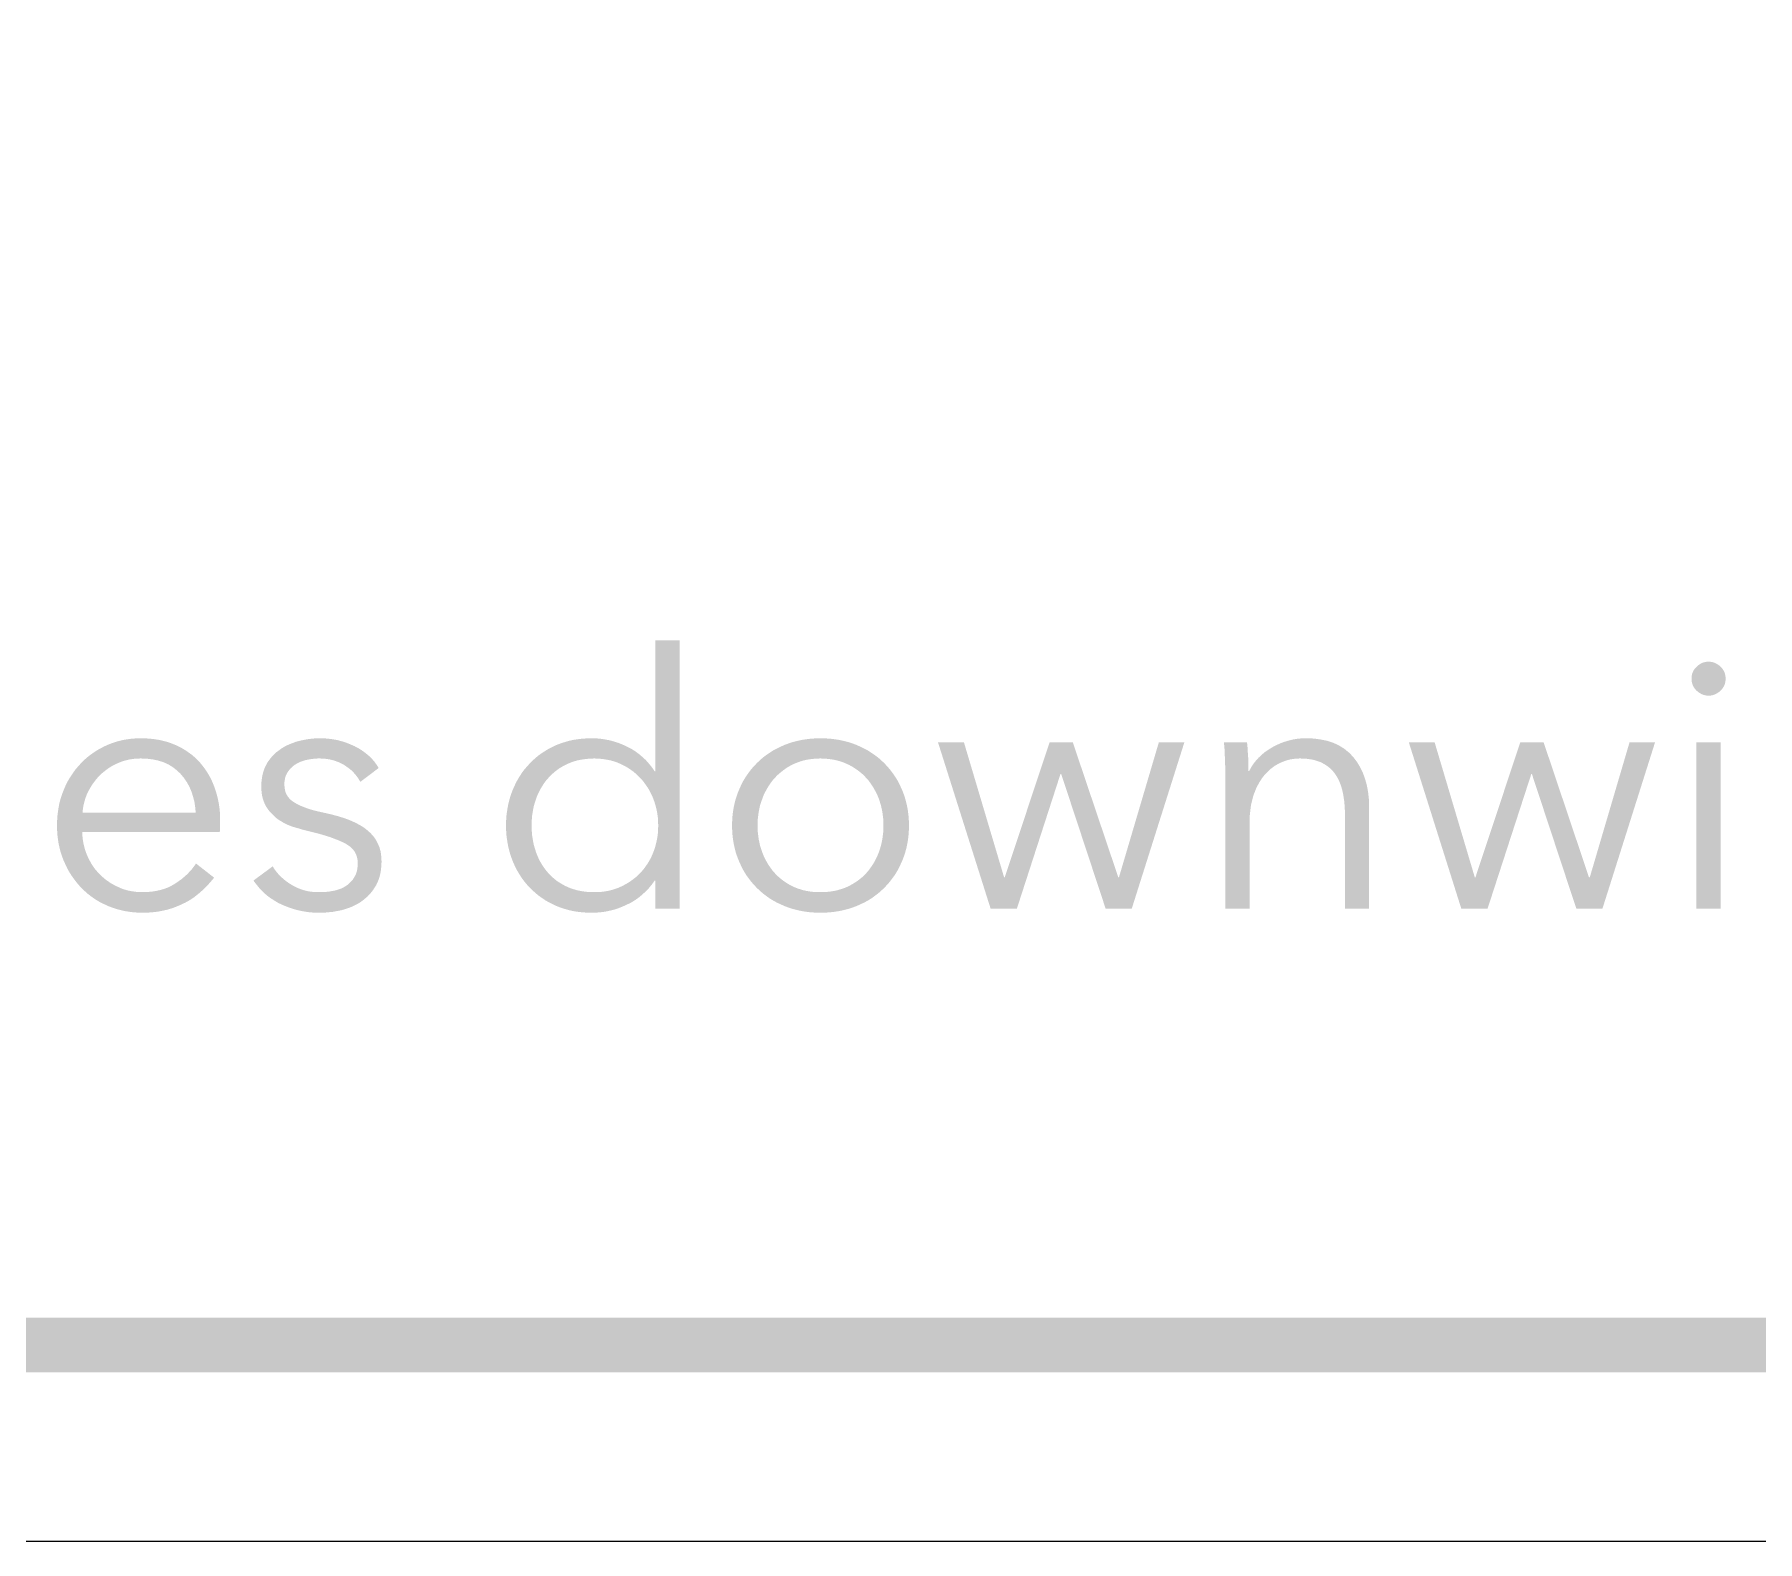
# Model space of a CAD drawing. Header units: millimetres. Extents: x 4 to 66.9, y 4 to 45.8.
# Drawn here: x 39.02 to 51.65, y 3.96 to 15.01 of the extents above; entities that cross this region are included whole.
import ezdxf

# ---------------------------------------------------------------- set-up
doc = ezdxf.new("R2010")
doc.units = ezdxf.units.MM
doc.layers.add('CUT', color=1, linetype='Continuous')
doc.layers.add('RASTER', color=7, linetype='Continuous')

msp = doc.modelspace()

# ---------------------------------------------------------------- hatches: boundary and pattern name
at = {"layer": 'RASTER'}
h = msp.add_hatch(color=7, dxfattribs=at)
h.paths.add_polyline_path([(5.2, 42.4), (5.234, 42.916), (5.337, 43.363), (5.509, 43.741), (5.75, 44.05), (6.059, 44.291), (6.438, 44.463), (6.884, 44.566), (7.4, 44.6), (63.489, 44.6), (64.005, 44.566), (64.452, 44.463), (64.83, 44.291), (65.139, 44.05), (65.38, 43.741), (65.552, 43.363), (65.655, 42.916), (65.689, 42.4), (65.689, 7.4), (65.655, 6.884), (65.552, 6.438), (65.38, 6.059), (65.139, 5.75), (64.83, 5.509), (64.452, 5.338), (64.005, 5.234), (63.489, 5.2), (7.4, 5.2), (6.884, 5.234), (6.438, 5.337), (6.059, 5.509), (5.75, 5.75), (5.509, 6.059), (5.337, 6.438), (5.234, 6.884), (5.2, 7.4)])
h.paths.add_polyline_path([(5.6, 42.4), (5.6, 7.4), (5.628, 6.978), (5.712, 6.612), (5.853, 6.303), (6.05, 6.05), (6.303, 5.853), (6.612, 5.713), (6.978, 5.628), (7.4, 5.6), (63.489, 5.6), (63.911, 5.628), (64.277, 5.712), (64.586, 5.853), (64.839, 6.05), (65.036, 6.303), (65.177, 6.612), (65.261, 6.978), (65.289, 7.4), (65.289, 42.4), (65.261, 42.822), (65.177, 43.188), (65.036, 43.497), (64.839, 43.75), (64.586, 43.947), (64.277, 44.088), (63.911, 44.172), (63.489, 44.2), (7.4, 44.2), (6.978, 44.172), (6.612, 44.088), (6.303, 43.947), (6.05, 43.75), (5.853, 43.497), (5.712, 43.188), (5.628, 42.822), (5.6, 42.4)], flags=0)
h = msp.add_hatch(color=7, dxfattribs=at)
h.paths.add_polyline_path([(43.567, 8.805), (43.547, 8.777), (43.525, 8.75), (43.502, 8.726), (43.477, 8.703), (43.451, 8.681), (43.424, 8.662), (43.395, 8.644), (43.364, 8.629), (43.333, 8.615), (43.301, 8.602), (43.27, 8.592), (43.237, 8.584), (43.205, 8.577), (43.173, 8.573), (43.14, 8.57), (43.107, 8.569), (43.071, 8.57), (43.037, 8.572), (43.003, 8.576), (42.971, 8.581), (42.939, 8.588), (42.908, 8.597), (42.877, 8.607), (42.848, 8.618), (42.82, 8.631), (42.792, 8.645), (42.766, 8.66), (42.741, 8.677), (42.717, 8.694), (42.694, 8.713), (42.672, 8.733), (42.651, 8.753), (42.631, 8.775), (42.612, 8.798), (42.594, 8.822), (42.578, 8.847), (42.562, 8.873), (42.548, 8.9), (42.535, 8.927), (42.523, 8.956), (42.512, 8.986), (42.503, 9.016), (42.495, 9.047), (42.489, 9.078), (42.484, 9.11), (42.48, 9.142), (42.478, 9.175), (42.478, 9.208), (42.478, 9.242), (42.48, 9.275), (42.484, 9.307), (42.489, 9.339), (42.495, 9.37), (42.503, 9.401), (42.512, 9.431), (42.523, 9.461), (42.535, 9.489), (42.548, 9.517), (42.562, 9.544), (42.578, 9.57), (42.594, 9.595), (42.612, 9.619), (42.631, 9.641), (42.651, 9.663), (42.672, 9.684), (42.694, 9.704), (42.717, 9.723), (42.741, 9.74), (42.766, 9.756), (42.792, 9.772), (42.82, 9.786), (42.848, 9.799), (42.877, 9.81), (42.908, 9.82), (42.939, 9.829), (42.971, 9.836), (43.003, 9.841), (43.037, 9.845), (43.071, 9.847), (43.107, 9.848), (43.14, 9.847), (43.173, 9.844), (43.205, 9.839), (43.237, 9.833), (43.27, 9.824), (43.301, 9.814), (43.333, 9.801), (43.364, 9.787), (43.395, 9.771), (43.424, 9.753), (43.451, 9.733), (43.477, 9.711), (43.502, 9.688), (43.525, 9.662), (43.547, 9.635), (43.567, 9.606), (43.572, 9.606), (43.572, 10.566), (43.749, 10.566), (43.749, 8.6), (43.572, 8.6), (43.572, 8.805)])
h.paths.add_polyline_path([(42.665, 9.208), (42.665, 9.183), (42.667, 9.158), (42.669, 9.134), (42.673, 9.11), (42.677, 9.086), (42.682, 9.063), (42.689, 9.04), (42.696, 9.017), (42.704, 8.995), (42.713, 8.974), (42.723, 8.953), (42.734, 8.933), (42.746, 8.914), (42.758, 8.896), (42.772, 8.878), (42.786, 8.861), (42.801, 8.845), (42.817, 8.83), (42.833, 8.816), (42.851, 8.802), (42.869, 8.79), (42.889, 8.778), (42.909, 8.767), (42.93, 8.757), (42.952, 8.748), (42.974, 8.741), (42.998, 8.734), (43.022, 8.729), (43.046, 8.725), (43.072, 8.722), (43.098, 8.72), (43.125, 8.72), (43.15, 8.72), (43.175, 8.722), (43.199, 8.725), (43.223, 8.729), (43.246, 8.734), (43.268, 8.741), (43.291, 8.748), (43.312, 8.757), (43.333, 8.767), (43.354, 8.778), (43.373, 8.789), (43.392, 8.802), (43.41, 8.815), (43.428, 8.829), (43.444, 8.844), (43.46, 8.86), (43.476, 8.877), (43.49, 8.894), (43.503, 8.912), (43.516, 8.931), (43.528, 8.951), (43.539, 8.971), (43.549, 8.993), (43.558, 9.015), (43.566, 9.037), (43.573, 9.06), (43.579, 9.084), (43.584, 9.108), (43.588, 9.132), (43.591, 9.157), (43.592, 9.183), (43.593, 9.208), (43.592, 9.234), (43.591, 9.26), (43.588, 9.284), (43.584, 9.309), (43.579, 9.333), (43.573, 9.356), (43.566, 9.379), (43.558, 9.402), (43.549, 9.424), (43.539, 9.445), (43.528, 9.466), (43.516, 9.486), (43.503, 9.505), (43.49, 9.523), (43.476, 9.541), (43.46, 9.558), (43.444, 9.574), (43.428, 9.589), (43.41, 9.604), (43.392, 9.617), (43.373, 9.63), (43.354, 9.641), (43.333, 9.652), (43.312, 9.662), (43.291, 9.671), (43.268, 9.679), (43.246, 9.685), (43.223, 9.69), (43.199, 9.694), (43.175, 9.697), (43.15, 9.699), (43.125, 9.7), (43.098, 9.699), (43.072, 9.697), (43.046, 9.694), (43.022, 9.69), (42.998, 9.685), (42.974, 9.678), (42.952, 9.67), (42.93, 9.661), (42.909, 9.651), (42.889, 9.64), (42.869, 9.628), (42.851, 9.615), (42.833, 9.601), (42.817, 9.587), (42.801, 9.572), (42.786, 9.555), (42.772, 9.539), (42.758, 9.521), (42.746, 9.502), (42.734, 9.483), (42.723, 9.463), (42.713, 9.443), (42.704, 9.422), (42.696, 9.399), (42.689, 9.377), (42.682, 9.354), (42.677, 9.331), (42.673, 9.307), (42.669, 9.283), (42.667, 9.258), (42.665, 9.234), (42.665, 9.208)], flags=0)
h = msp.add_hatch(color=7, dxfattribs=at)
h.paths.add_polyline_path([(51.38, 8.6), (51.203, 8.6), (51.203, 9.817), (51.38, 9.817)])
h.paths.add_polyline_path([(51.416, 10.285), (51.416, 10.271), (51.414, 10.259), (51.411, 10.247), (51.407, 10.235), (51.401, 10.224), (51.394, 10.214), (51.387, 10.204), (51.377, 10.195), (51.368, 10.187), (51.357, 10.18), (51.347, 10.174), (51.336, 10.169), (51.326, 10.165), (51.315, 10.162), (51.303, 10.161), (51.292, 10.16), (51.28, 10.161), (51.269, 10.162), (51.258, 10.165), (51.247, 10.169), (51.236, 10.174), (51.226, 10.18), (51.216, 10.187), (51.206, 10.195), (51.197, 10.204), (51.189, 10.214), (51.182, 10.224), (51.177, 10.235), (51.172, 10.247), (51.169, 10.259), (51.167, 10.271), (51.167, 10.285), (51.167, 10.298), (51.169, 10.311), (51.172, 10.323), (51.177, 10.335), (51.182, 10.345), (51.189, 10.356), (51.197, 10.365), (51.206, 10.374), (51.216, 10.383), (51.226, 10.39), (51.236, 10.396), (51.247, 10.401), (51.258, 10.405), (51.269, 10.407), (51.28, 10.409), (51.292, 10.41), (51.303, 10.409), (51.315, 10.407), (51.326, 10.405), (51.336, 10.401), (51.347, 10.396), (51.357, 10.39), (51.368, 10.383), (51.377, 10.374), (51.387, 10.365), (51.394, 10.356), (51.401, 10.345), (51.407, 10.335), (51.411, 10.323), (51.414, 10.311), (51.416, 10.298), (51.416, 10.285)])
h = msp.add_hatch(color=7, dxfattribs=at)
h.paths.add_polyline_path([(40.203, 9.302), (40.199, 9.344), (40.193, 9.384), (40.183, 9.422), (40.171, 9.459), (40.156, 9.494), (40.138, 9.526), (40.116, 9.558), (40.092, 9.587), (40.065, 9.613), (40.035, 9.636), (40.003, 9.656), (39.968, 9.672), (39.93, 9.684), (39.889, 9.693), (39.846, 9.698), (39.8, 9.7), (39.778, 9.699), (39.756, 9.698), (39.735, 9.695), (39.714, 9.692), (39.694, 9.687), (39.674, 9.682), (39.655, 9.675), (39.636, 9.667), (39.617, 9.659), (39.599, 9.65), (39.582, 9.64), (39.565, 9.629), (39.549, 9.618), (39.533, 9.605), (39.518, 9.593), (39.503, 9.579), (39.489, 9.565), (39.476, 9.55), (39.464, 9.535), (39.452, 9.519), (39.441, 9.503), (39.431, 9.486), (39.421, 9.469), (39.412, 9.451), (39.404, 9.434), (39.397, 9.415), (39.391, 9.397), (39.386, 9.378), (39.381, 9.36), (39.378, 9.341), (39.375, 9.321), (39.373, 9.302)], flags=0)
h.paths.add_polyline_path([(40.382, 9.245), (40.382, 9.24), (40.382, 9.236), (40.382, 9.231), (40.382, 9.226), (40.382, 9.221), (40.382, 9.216), (40.382, 9.211), (40.382, 9.206), (40.382, 9.201), (40.382, 9.195), (40.382, 9.19), (40.381, 9.184), (40.381, 9.179), (40.381, 9.173), (40.38, 9.167), (40.379, 9.162), (39.371, 9.162), (39.372, 9.139), (39.374, 9.117), (39.377, 9.095), (39.381, 9.073), (39.386, 9.052), (39.392, 9.031), (39.399, 9.01), (39.407, 8.99), (39.416, 8.97), (39.426, 8.951), (39.436, 8.932), (39.447, 8.915), (39.459, 8.897), (39.472, 8.881), (39.486, 8.865), (39.501, 8.85), (39.516, 8.835), (39.532, 8.821), (39.548, 8.808), (39.566, 8.796), (39.583, 8.784), (39.602, 8.774), (39.621, 8.764), (39.641, 8.755), (39.661, 8.746), (39.682, 8.739), (39.703, 8.733), (39.725, 8.728), (39.747, 8.725), (39.769, 8.722), (39.792, 8.72), (39.815, 8.72), (39.849, 8.721), (39.882, 8.724), (39.913, 8.729), (39.944, 8.736), (39.973, 8.744), (40.001, 8.755), (40.027, 8.768), (40.053, 8.783), (40.077, 8.8), (40.1, 8.816), (40.121, 8.834), (40.141, 8.852), (40.159, 8.871), (40.176, 8.89), (40.191, 8.91), (40.205, 8.93), (40.338, 8.826), (40.31, 8.793), (40.282, 8.762), (40.253, 8.734), (40.223, 8.708), (40.193, 8.684), (40.162, 8.663), (40.13, 8.645), (40.097, 8.629), (40.064, 8.615), (40.03, 8.602), (39.996, 8.592), (39.961, 8.584), (39.926, 8.577), (39.889, 8.573), (39.853, 8.57), (39.815, 8.569), (39.782, 8.57), (39.749, 8.572), (39.717, 8.576), (39.685, 8.581), (39.654, 8.588), (39.623, 8.596), (39.594, 8.606), (39.564, 8.617), (39.536, 8.63), (39.508, 8.643), (39.482, 8.658), (39.457, 8.674), (39.432, 8.692), (39.409, 8.71), (39.387, 8.73), (39.365, 8.751), (39.345, 8.773), (39.326, 8.796), (39.308, 8.82), (39.291, 8.844), (39.275, 8.87), (39.26, 8.897), (39.247, 8.925), (39.234, 8.954), (39.223, 8.983), (39.213, 9.013), (39.205, 9.044), (39.198, 9.076), (39.193, 9.108), (39.189, 9.141), (39.187, 9.174), (39.186, 9.208), (39.187, 9.243), (39.189, 9.276), (39.193, 9.309), (39.198, 9.341), (39.204, 9.373), (39.212, 9.403), (39.222, 9.434), (39.233, 9.463), (39.245, 9.492), (39.258, 9.52), (39.273, 9.547), (39.289, 9.572), (39.306, 9.597), (39.323, 9.621), (39.343, 9.644), (39.363, 9.666), (39.384, 9.687), (39.406, 9.707), (39.429, 9.725), (39.453, 9.742), (39.478, 9.759), (39.504, 9.773), (39.53, 9.787), (39.558, 9.8), (39.586, 9.811), (39.615, 9.821), (39.644, 9.829), (39.674, 9.836), (39.705, 9.841), (39.736, 9.845), (39.767, 9.847), (39.8, 9.848), (39.835, 9.847), (39.869, 9.845), (39.902, 9.841), (39.934, 9.836), (39.965, 9.829), (39.995, 9.821), (40.024, 9.811), (40.052, 9.8), (40.079, 9.787), (40.104, 9.774), (40.129, 9.759), (40.152, 9.743), (40.174, 9.727), (40.195, 9.709), (40.215, 9.69), (40.234, 9.67), (40.251, 9.649), (40.268, 9.627), (40.283, 9.605), (40.298, 9.581), (40.311, 9.557), (40.323, 9.532), (40.334, 9.506), (40.344, 9.479), (40.353, 9.451), (40.361, 9.423), (40.367, 9.395), (40.373, 9.366), (40.377, 9.336), (40.38, 9.306), (40.381, 9.276), (40.382, 9.245)])
for points in [[(41.409, 9.528), (41.399, 9.547), (41.387, 9.564), (41.374, 9.581), (41.36, 9.597), (41.345, 9.612), (41.328, 9.626), (41.31, 9.639), (41.291, 9.652), (41.271, 9.663), (41.25, 9.673), (41.228, 9.681), (41.206, 9.688), (41.183, 9.693), (41.159, 9.697), (41.135, 9.699), (41.11, 9.7), (41.098, 9.7), (41.087, 9.699), (41.075, 9.698), (41.063, 9.697), (41.052, 9.696), (41.04, 9.694), (41.028, 9.692), (41.016, 9.689), (41.005, 9.687), (40.994, 9.683), (40.983, 9.68), (40.972, 9.676), (40.962, 9.671), (40.952, 9.666), (40.942, 9.661), (40.933, 9.656), (40.924, 9.65), (40.916, 9.643), (40.908, 9.636), (40.9, 9.629), (40.893, 9.621), (40.887, 9.613), (40.88, 9.605), (40.875, 9.596), (40.87, 9.586), (40.865, 9.577), (40.861, 9.567), (40.858, 9.556), (40.856, 9.545), (40.854, 9.534), (40.853, 9.522), (40.853, 9.51), (40.854, 9.489), (40.857, 9.47), (40.862, 9.451), (40.87, 9.434), (40.88, 9.418), (40.892, 9.404), (40.906, 9.391), (40.923, 9.379), (40.942, 9.368), (40.963, 9.357), (40.987, 9.347), (41.013, 9.337), (41.042, 9.327), (41.073, 9.318), (41.107, 9.31), (41.144, 9.302), (41.196, 9.29), (41.245, 9.277), (41.29, 9.263), (41.331, 9.248), (41.369, 9.231), (41.404, 9.213), (41.435, 9.194), (41.462, 9.173), (41.486, 9.151), (41.507, 9.127), (41.525, 9.102), (41.539, 9.074), (41.551, 9.045), (41.559, 9.014), (41.563, 8.981), (41.565, 8.946), (41.564, 8.92), (41.562, 8.896), (41.559, 8.872), (41.555, 8.85), (41.549, 8.828), (41.542, 8.808), (41.534, 8.789), (41.525, 8.77), (41.514, 8.753), (41.503, 8.736), (41.491, 8.72), (41.478, 8.705), (41.465, 8.691), (41.45, 8.678), (41.435, 8.665), (41.419, 8.653), (41.403, 8.642), (41.386, 8.632), (41.368, 8.623), (41.35, 8.614), (41.332, 8.607), (41.312, 8.6), (41.293, 8.594), (41.273, 8.588), (41.252, 8.584), (41.231, 8.58), (41.211, 8.576), (41.19, 8.574), (41.17, 8.572), (41.149, 8.57), (41.128, 8.569), (41.107, 8.569), (41.073, 8.57), (41.039, 8.572), (41.005, 8.577), (40.972, 8.583), (40.938, 8.591), (40.905, 8.601), (40.872, 8.613), (40.84, 8.626), (40.808, 8.641), (40.778, 8.659), (40.749, 8.678), (40.721, 8.699), (40.695, 8.723), (40.671, 8.748), (40.648, 8.776), (40.626, 8.805), (40.767, 8.909), (40.779, 8.89), (40.793, 8.871), (40.808, 8.853), (40.825, 8.835), (40.843, 8.819), (40.862, 8.803), (40.883, 8.788), (40.905, 8.774), (40.928, 8.761), (40.951, 8.75), (40.975, 8.741), (41, 8.733), (41.025, 8.727), (41.051, 8.723), (41.078, 8.72), (41.105, 8.72), (41.119, 8.72), (41.133, 8.72), (41.147, 8.721), (41.161, 8.722), (41.174, 8.724), (41.188, 8.725), (41.201, 8.728), (41.214, 8.73), (41.227, 8.733), (41.239, 8.736), (41.251, 8.74), (41.263, 8.744), (41.274, 8.749), (41.285, 8.754), (41.295, 8.76), (41.305, 8.766), (41.315, 8.773), (41.324, 8.78), (41.332, 8.788), (41.34, 8.796), (41.348, 8.804), (41.355, 8.813), (41.361, 8.823), (41.367, 8.833), (41.373, 8.843), (41.378, 8.854), (41.382, 8.866), (41.385, 8.878), (41.388, 8.891), (41.389, 8.904), (41.39, 8.918), (41.391, 8.933), (41.389, 8.956), (41.385, 8.978), (41.378, 8.998), (41.368, 9.017), (41.355, 9.034), (41.339, 9.05), (41.32, 9.064), (41.299, 9.077), (41.274, 9.089), (41.247, 9.101), (41.218, 9.112), (41.186, 9.124), (41.151, 9.135), (41.114, 9.146), (41.074, 9.156), (41.032, 9.167), (41.018, 9.17), (41.004, 9.174), (40.99, 9.177), (40.976, 9.181), (40.961, 9.186), (40.946, 9.19), (40.931, 9.195), (40.916, 9.199), (40.901, 9.204), (40.886, 9.21), (40.872, 9.216), (40.857, 9.223), (40.843, 9.231), (40.83, 9.239), (40.816, 9.247), (40.803, 9.256), (40.79, 9.266), (40.778, 9.277), (40.767, 9.288), (40.756, 9.299), (40.745, 9.311), (40.735, 9.324), (40.726, 9.337), (40.717, 9.351), (40.709, 9.366), (40.703, 9.382), (40.697, 9.398), (40.692, 9.416), (40.688, 9.434), (40.686, 9.453), (40.684, 9.473), (40.684, 9.494), (40.684, 9.517), (40.686, 9.539), (40.689, 9.561), (40.693, 9.581), (40.698, 9.601), (40.704, 9.619), (40.711, 9.637), (40.72, 9.654), (40.729, 9.671), (40.74, 9.686), (40.751, 9.701), (40.763, 9.715), (40.775, 9.728), (40.788, 9.741), (40.803, 9.752), (40.818, 9.763), (40.833, 9.774), (40.849, 9.784), (40.866, 9.793), (40.883, 9.801), (40.9, 9.808), (40.919, 9.815), (40.937, 9.822), (40.957, 9.827), (40.976, 9.832), (40.996, 9.836), (41.016, 9.84), (41.036, 9.843), (41.056, 9.845), (41.077, 9.847), (41.097, 9.848), (41.118, 9.848), (41.15, 9.847), (41.181, 9.844), (41.212, 9.84), (41.243, 9.834), (41.274, 9.826), (41.305, 9.816), (41.335, 9.804), (41.365, 9.791), (41.394, 9.776), (41.421, 9.759), (41.446, 9.741), (41.469, 9.722), (41.491, 9.701), (41.511, 9.679), (41.528, 9.655), (41.544, 9.63)], [(45.834, 9.817), (46.128, 8.829), (46.133, 8.829), (46.461, 9.817), (46.632, 9.817), (46.965, 8.829), (46.97, 8.829), (47.262, 9.817), (47.449, 9.817), (47.064, 8.6), (46.872, 8.6), (46.547, 9.585), (46.541, 9.585), (46.222, 8.6), (46.029, 8.6), (45.644, 9.817)], [(47.909, 9.817), (47.91, 9.804), (47.911, 9.791), (47.913, 9.778), (47.914, 9.765), (47.914, 9.751), (47.915, 9.737), (47.916, 9.722), (47.917, 9.708), (47.917, 9.693), (47.918, 9.679), (47.918, 9.666), (47.919, 9.653), (47.919, 9.641), (47.919, 9.63), (47.919, 9.619), (47.919, 9.609), (47.925, 9.609), (47.939, 9.635), (47.955, 9.66), (47.973, 9.683), (47.993, 9.705), (48.015, 9.726), (48.039, 9.746), (48.065, 9.764), (48.094, 9.782), (48.123, 9.797), (48.153, 9.811), (48.183, 9.822), (48.214, 9.831), (48.245, 9.839), (48.276, 9.844), (48.308, 9.847), (48.341, 9.848), (48.397, 9.846), (48.449, 9.839), (48.498, 9.829), (48.543, 9.814), (48.585, 9.794), (48.623, 9.77), (48.657, 9.742), (48.688, 9.71), (48.715, 9.674), (48.738, 9.636), (48.758, 9.594), (48.774, 9.55), (48.787, 9.503), (48.796, 9.454), (48.802, 9.401), (48.803, 9.346), (48.803, 8.6), (48.627, 8.6), (48.627, 9.273), (48.626, 9.297), (48.626, 9.32), (48.624, 9.343), (48.623, 9.365), (48.621, 9.387), (48.618, 9.407), (48.615, 9.428), (48.611, 9.448), (48.607, 9.467), (48.602, 9.485), (48.596, 9.503), (48.59, 9.52), (48.583, 9.536), (48.575, 9.552), (48.567, 9.567), (48.558, 9.581), (48.548, 9.595), (48.537, 9.608), (48.526, 9.62), (48.514, 9.631), (48.5, 9.642), (48.487, 9.651), (48.472, 9.66), (48.456, 9.669), (48.44, 9.676), (48.422, 9.682), (48.404, 9.688), (48.384, 9.692), (48.364, 9.695), (48.342, 9.698), (48.32, 9.699), (48.296, 9.7), (48.279, 9.699), (48.262, 9.698), (48.244, 9.696), (48.227, 9.693), (48.21, 9.689), (48.193, 9.684), (48.177, 9.678), (48.16, 9.671), (48.144, 9.664), (48.128, 9.655), (48.112, 9.646), (48.097, 9.635), (48.083, 9.624), (48.068, 9.611), (48.055, 9.598), (48.042, 9.584), (48.029, 9.569), (48.017, 9.553), (48.006, 9.536), (47.995, 9.518), (47.985, 9.499), (47.975, 9.479), (47.967, 9.458), (47.958, 9.436), (47.951, 9.413), (47.945, 9.389), (47.939, 9.364), (47.935, 9.338), (47.932, 9.311), (47.929, 9.283), (47.928, 9.254), (47.927, 9.224), (47.927, 8.6), (47.75, 8.6), (47.75, 9.549), (47.75, 9.562), (47.75, 9.575), (47.75, 9.59), (47.75, 9.606), (47.749, 9.622), (47.749, 9.639), (47.748, 9.657), (47.748, 9.676), (47.747, 9.696), (47.746, 9.714), (47.745, 9.733), (47.745, 9.75), (47.744, 9.768), (47.742, 9.785), (47.741, 9.801), (47.74, 9.817)], [(49.284, 9.817), (49.578, 8.829), (49.583, 8.829), (49.911, 9.817), (50.083, 9.817), (50.415, 8.829), (50.421, 8.829), (50.712, 9.817), (50.899, 9.817), (50.514, 8.6), (50.322, 8.6), (49.997, 9.585), (49.992, 9.585), (49.672, 8.6), (49.479, 8.6), (49.095, 9.817)]]:
    msp.add_hatch(color=7, dxfattribs=at).paths.add_polyline_path(points)
h = msp.add_hatch(color=7, dxfattribs=at)
h.paths.add_polyline_path([(45.431, 9.208), (45.43, 9.174), (45.428, 9.141), (45.424, 9.108), (45.419, 9.076), (45.412, 9.044), (45.404, 9.013), (45.394, 8.983), (45.383, 8.954), (45.37, 8.925), (45.357, 8.897), (45.342, 8.87), (45.326, 8.844), (45.308, 8.82), (45.29, 8.796), (45.27, 8.773), (45.249, 8.751), (45.227, 8.73), (45.204, 8.71), (45.18, 8.692), (45.155, 8.674), (45.129, 8.658), (45.101, 8.643), (45.073, 8.63), (45.044, 8.617), (45.014, 8.606), (44.983, 8.596), (44.951, 8.588), (44.918, 8.581), (44.885, 8.576), (44.851, 8.572), (44.817, 8.57), (44.781, 8.569), (44.746, 8.57), (44.712, 8.572), (44.679, 8.576), (44.646, 8.581), (44.614, 8.588), (44.582, 8.596), (44.551, 8.606), (44.521, 8.617), (44.492, 8.63), (44.464, 8.643), (44.436, 8.658), (44.41, 8.674), (44.385, 8.692), (44.361, 8.71), (44.338, 8.73), (44.316, 8.751), (44.295, 8.773), (44.275, 8.796), (44.257, 8.82), (44.239, 8.844), (44.223, 8.87), (44.208, 8.897), (44.195, 8.925), (44.182, 8.954), (44.171, 8.983), (44.161, 9.013), (44.153, 9.044), (44.146, 9.076), (44.141, 9.108), (44.137, 9.141), (44.135, 9.174), (44.134, 9.208), (44.135, 9.243), (44.137, 9.276), (44.141, 9.309), (44.146, 9.341), (44.153, 9.373), (44.161, 9.403), (44.171, 9.434), (44.182, 9.463), (44.195, 9.492), (44.208, 9.52), (44.223, 9.547), (44.239, 9.572), (44.257, 9.597), (44.275, 9.621), (44.295, 9.644), (44.316, 9.666), (44.338, 9.687), (44.361, 9.707), (44.385, 9.725), (44.41, 9.742), (44.436, 9.759), (44.464, 9.773), (44.492, 9.787), (44.521, 9.8), (44.551, 9.811), (44.582, 9.821), (44.614, 9.829), (44.646, 9.836), (44.679, 9.841), (44.712, 9.845), (44.746, 9.847), (44.781, 9.848), (44.817, 9.847), (44.851, 9.845), (44.885, 9.841), (44.918, 9.836), (44.951, 9.829), (44.983, 9.821), (45.014, 9.811), (45.044, 9.8), (45.073, 9.787), (45.101, 9.773), (45.129, 9.759), (45.155, 9.742), (45.18, 9.725), (45.204, 9.707), (45.227, 9.687), (45.249, 9.666), (45.27, 9.644), (45.29, 9.621), (45.308, 9.597), (45.326, 9.572), (45.342, 9.547), (45.357, 9.52), (45.37, 9.492), (45.383, 9.463), (45.394, 9.434), (45.404, 9.403), (45.412, 9.373), (45.419, 9.341), (45.424, 9.309), (45.428, 9.276), (45.43, 9.243), (45.431, 9.208)])
h.paths.add_polyline_path([(45.244, 9.208), (45.243, 9.234), (45.242, 9.258), (45.239, 9.283), (45.236, 9.307), (45.231, 9.331), (45.226, 9.354), (45.219, 9.377), (45.212, 9.399), (45.203, 9.422), (45.194, 9.443), (45.183, 9.463), (45.172, 9.483), (45.16, 9.502), (45.147, 9.521), (45.134, 9.539), (45.119, 9.555), (45.104, 9.572), (45.088, 9.587), (45.071, 9.601), (45.053, 9.615), (45.034, 9.628), (45.015, 9.64), (44.995, 9.651), (44.974, 9.661), (44.952, 9.67), (44.929, 9.678), (44.906, 9.685), (44.883, 9.69), (44.858, 9.694), (44.833, 9.697), (44.808, 9.699), (44.781, 9.7), (44.755, 9.699), (44.729, 9.697), (44.704, 9.694), (44.68, 9.69), (44.657, 9.685), (44.634, 9.678), (44.612, 9.67), (44.59, 9.661), (44.569, 9.651), (44.549, 9.64), (44.53, 9.628), (44.512, 9.615), (44.494, 9.601), (44.477, 9.587), (44.461, 9.572), (44.446, 9.555), (44.431, 9.539), (44.418, 9.521), (44.405, 9.502), (44.393, 9.483), (44.382, 9.463), (44.371, 9.443), (44.362, 9.422), (44.354, 9.399), (44.346, 9.377), (44.339, 9.354), (44.334, 9.331), (44.329, 9.307), (44.326, 9.283), (44.323, 9.258), (44.322, 9.234), (44.321, 9.208), (44.322, 9.183), (44.323, 9.158), (44.326, 9.134), (44.329, 9.11), (44.334, 9.086), (44.339, 9.063), (44.346, 9.04), (44.354, 9.017), (44.362, 8.995), (44.371, 8.974), (44.382, 8.953), (44.393, 8.933), (44.405, 8.914), (44.418, 8.896), (44.431, 8.878), (44.446, 8.861), (44.461, 8.845), (44.477, 8.83), (44.494, 8.816), (44.512, 8.802), (44.53, 8.79), (44.549, 8.778), (44.569, 8.767), (44.59, 8.757), (44.612, 8.748), (44.634, 8.741), (44.657, 8.734), (44.68, 8.729), (44.704, 8.725), (44.729, 8.722), (44.755, 8.72), (44.781, 8.72), (44.808, 8.72), (44.833, 8.722), (44.858, 8.725), (44.883, 8.729), (44.906, 8.734), (44.929, 8.741), (44.952, 8.748), (44.974, 8.757), (44.995, 8.767), (45.015, 8.778), (45.034, 8.79), (45.053, 8.802), (45.071, 8.816), (45.088, 8.83), (45.104, 8.845), (45.119, 8.861), (45.134, 8.878), (45.147, 8.896), (45.16, 8.914), (45.172, 8.933), (45.183, 8.953), (45.194, 8.974), (45.203, 8.995), (45.212, 9.017), (45.219, 9.04), (45.226, 9.063), (45.231, 9.086), (45.236, 9.11), (45.239, 9.134), (45.242, 9.158), (45.243, 9.183), (45.244, 9.208)], flags=0)

# ---------------------------------------------------------------- linework, layer by layer
at = {"layer": 'CUT'}
msp.add_lwpolyline([(66.929, 42.801), (66.929, 6.999), (66.908, 6.517), (66.845, 6.075), (66.74, 5.675), (66.592, 5.315), (66.401, 4.997), (66.168, 4.722), (65.892, 4.488), (65.574, 4.297), (65.215, 4.149), (64.814, 4.044), (64.372, 3.981), (63.89, 3.96), (6.999, 3.96)], dxfattribs=at)

doc.saveas('drawing.dxf')
